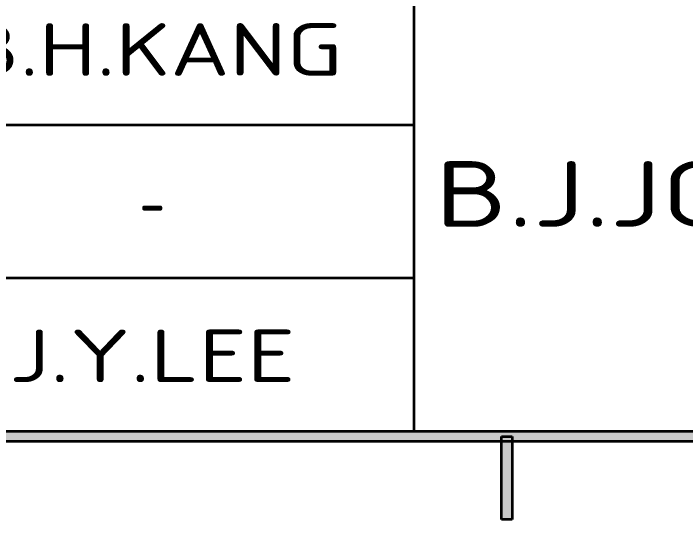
# Model space of a CAD drawing. Extents: x 23 to 417, y 3 to 294.
# Drawn here: x 297.46 to 328.17, y 6.2 to 29.33 of the extents above; entities that cross this region are included whole.
import ezdxf
from ezdxf.enums import TextEntityAlignment as Align

# ---------------------------------------------------------------- set-up
doc = ezdxf.new("R2010")
doc.units = 0
doc.layers.get('0').update_dxf_attribs({"lineweight": 13})
doc.layers.add('3', color=7, linetype='Continuous', lineweight=13)
doc.layers.add('5', color=7, linetype='Continuous', lineweight=13)
doc.styles.get("Standard").update_dxf_attribs({"font": 'isocp.shx'})

# ---------------------------------------------------------------- blocks, each defined once
blk = doc.blocks.new('BLOCK2004')
at = {"layer": '5', "color": 7, "lineweight": 13}
blk.add_text('B.H.KANG', height=2.4, dxfattribs=at).set_placement((295.169, 26.481), (312.492, 26.481), align=Align.FIT)
blk = doc.blocks.new('BLOCK2006')
at = {"layer": '5', "color": 7, "lineweight": 13}
blk.add_text('-', height=2.4, dxfattribs=at).set_placement((303.217, 19.481), (304.386, 19.481), align=Align.FIT)
blk = doc.blocks.new('BLOCK2007')
at = {"layer": '5', "color": 7, "lineweight": 13}
blk.add_text('J.Y.LEE', height=2.4, dxfattribs=at).set_placement((297.263, 12.481), (310.34, 12.481), align=Align.FIT)
blk = doc.blocks.new('BLOCK2018')
at = {"layer": '5', "color": 7, "lineweight": 13}
blk.add_text('B.J.JONE', height=3, dxfattribs=at).set_placement((316.725, 19.582), (336.571, 19.582), align=Align.FIT)
blk = doc.blocks.new('BLOCK2038')
at = {"layer": '3', "color": 7, "lineweight": 5}
blk.add_solid([(29.763, 9.762), (30.237, 10.238), (410.237, 9.762), (409.763, 10.238)], dxfattribs=at)
blk = doc.blocks.new('BLOCK2047')
at = {"layer": '3', "color": 7, "lineweight": 5}
blk.add_solid([(319.763, 6.2), (320.237, 6.2), (319.763, 10), (320.237, 10)], dxfattribs=at)

msp = doc.modelspace()

# ---------------------------------------------------------------- linework, layer by layer
at = {"color": 7, "lineweight": 35}
for p, q in [((315.762, 10.238), (315.762, 38.238)), ((275.762, 24.238), (315.762, 24.238)), ((315.762, 17.238), (250.762, 17.238))]:
    msp.add_line(p, q, dxfattribs=at)
at = {"layer": '3', "color": 7, "lineweight": 35}
for p, q in [((30.238, 10.238), (409.762, 10.238)), ((410.238, 9.763), (29.763, 9.763))]:
    msp.add_line(p, q, dxfattribs=at)
at = {"layer": '3', "color": 7, "lineweight": 35, "ltscale": 0.095}
for p, q in [((319.762, 6.2), (319.762, 10)), ((320.238, 10), (320.238, 6.2))]:
    msp.add_line(p, q, dxfattribs=at)
at = {"layer": '3', "color": 7, "lineweight": 35, "ltscale": 0.011875}
for p, q in [((319.762, 10), (320.238, 10)), ((320.238, 6.2), (319.762, 6.2))]:
    msp.add_line(p, q, dxfattribs=at)

# ---------------------------------------------------------------- block references
at = {"layer": '3', "lineweight": 0}
for name in ['BLOCK2038', 'BLOCK2047']:
    msp.add_blockref(name, (0, 0), dxfattribs=at)
at = {"layer": '5', "lineweight": 0}
for name in ['BLOCK2004', 'BLOCK2018', 'BLOCK2006', 'BLOCK2007']:
    msp.add_blockref(name, (0, 0), dxfattribs=at)

doc.saveas('drawing.dxf')
